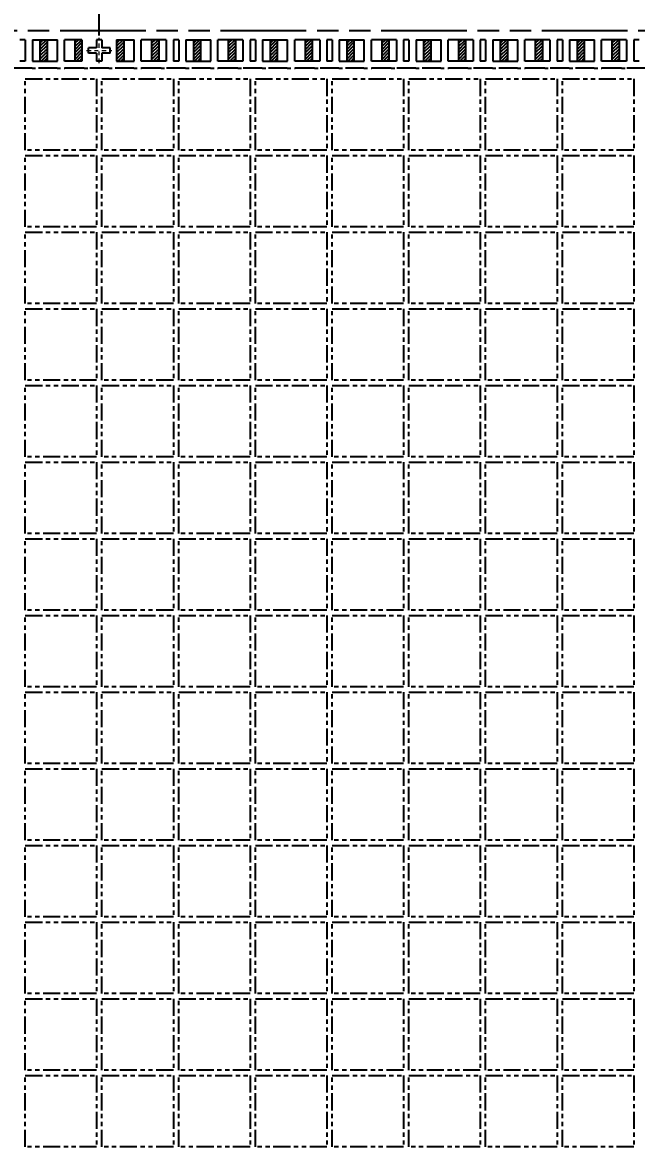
# Model space of a CAD drawing. Extents: x -338 to -53, y 67 to 196.
# Drawn here: x -269.84 to -252.64, y 148.05 to 179.66 of the extents above; entities that cross this region are included whole.
import ezdxf

# ---------------------------------------------------------------- set-up
doc = ezdxf.new("R2010")
doc.units = 0
for name, pattern in [('ACAD_ISO09W100', [45, 24, -3, 6, -3, 6, -3]), ('CENTER', [2, 1.25, -0.25, 0.25, -0.25]), ('HIDDEN', [0.375, 0.25, -0.125])]:
    doc.linetypes.add(name, pattern=pattern)
doc.layers.add('Center', color=1, linetype='CENTER', lineweight=0)
for name, color, linetype in [('dimension', 3, 'Continuous'), ('Etched Area', 4, 'Continuous'), ('Hidden', 4, 'HIDDEN'), ('Molding Line', 5, 'ACAD_ISO09W100'), ('PKG Line', 2, 'ACAD_ISO09W100')]:
    doc.layers.add(name, color=color, linetype=linetype)
doc.styles.add('SIMPLEX', font='SIMPLEX')
doc.dimstyles.new('1', dxfattribs={"dimtxt": 1, "dimasz": 1, "dimexe": 0.3, "dimexo": 0.3, "dimgap": 0.3, "dimtad": 0, "dimdec": 3, "dimzin": 1, "dimdsep": 46, "dimtxsty": 'SIMPLEX', "dimcen": 0, "dimclrd": 256, "dimclre": 256, "dimclrt": 7, "dimadec": 0, "dimazin": 1, "dimtm": 1.25, "dimtfac": 1, "dimtdec": 3, "dimtmove": 0, "dimatfit": 0, "dimfxl": 1, "dimtolj": 1, "dimtzin": 0, "dimlwd": -1, "dimlwe": -1, "dimarcsym": 1})
pattern_1 = [(45, (268.90187, 309.09846), (-0.0449012806, 0.0449012806), [])]
pattern_2 = [(45, (271.05187, 309.09846), (-0.0449012806, 0.0449012806), [])]
pattern_3 = [(45, (273.20187, 309.09846), (-0.0449012806, 0.0449012806), [])]
pattern_4 = [(45, (275.35187, 309.09846), (-0.0449012806, 0.0449012806), [])]
pattern_5 = [(45, (277.50187, 309.09846), (-0.0449012806, 0.0449012806), [])]
pattern_6 = [(45, (279.65187, 309.09846), (-0.0449012806, 0.0449012806), [])]
pattern_7 = [(45, (281.80187, 309.09846), (-0.0449012806, 0.0449012806), [])]
pattern_8 = [(45, (283.95187, 309.09846), (-0.0449012806, 0.0449012806), [])]

# ---------------------------------------------------------------- blocks, each defined once
blk = doc.blocks.new('*D13')
at = {"layer": 'Defpoints', "color": 0, "transparency": 16777216}
for p in [(2409.903, 1935.274), (2415.928, 1935.274), (2540.353, 1935.274)]:
    blk.add_point(p, dxfattribs=at)
at = {"layer": 'dimension', "transparency": 16777216}
blk.add_line((2415.628, 1935.274), (2409.903, 1935.274), dxfattribs=at)
at = {"layer": 'dimension', "color": 7, "transparency": 16777216, "insert": (2407.603, 1935.274), "char_height": 1, "attachment_point": 5, "style": 'SIMPLEX'}
blk.add_mtext('\\A1;0.000', dxfattribs=at)
blk = doc.blocks.new('*D17')
at = {"layer": 'Defpoints', "color": 0, "transparency": 16777216}
for p in [(2409.903, 1949.274), (2416.263, 1949.274), (2540.353, 1935.274)]:
    blk.add_point(p, dxfattribs=at)
at = {"layer": 'dimension', "transparency": 16777216}
blk.add_line((2415.963, 1949.274), (2409.903, 1949.274), dxfattribs=at)
at = {"layer": 'dimension', "color": 7, "transparency": 16777216, "insert": (2407.222, 1949.274), "char_height": 1, "attachment_point": 5, "style": 'SIMPLEX'}
blk.add_mtext('\\A1;14.000', dxfattribs=at)
blk = doc.blocks.new('*D18')
at = {"layer": 'Defpoints', "color": 0, "transparency": 16777216}
for p in [(2409.903, 1963.274), (2416.265, 1963.274), (2540.353, 1935.274)]:
    blk.add_point(p, dxfattribs=at)
at = {"layer": 'dimension', "transparency": 16777216}
blk.add_line((2415.965, 1963.274), (2409.903, 1963.274), dxfattribs=at)
at = {"layer": 'dimension', "color": 7, "transparency": 16777216, "insert": (2407.127, 1963.274), "char_height": 1, "attachment_point": 5, "style": 'SIMPLEX'}
blk.add_mtext('\\A1;28.000', dxfattribs=at)
blk = doc.blocks.new('*D19')
at = {"layer": 'Defpoints', "color": 0, "transparency": 16777216}
for p in [(2409.903, 1966.098), (2420.939, 1966.099), (2540.353, 1935.274)]:
    blk.add_point(p, dxfattribs=at)
at = {"layer": 'dimension', "transparency": 16777216}
for p, q in [((2411.903, 1966.098), (2409.903, 1966.098)), ((2413.903, 1966.099), (2411.903, 1966.098)), ((2420.639, 1966.099), (2413.903, 1966.099))]:
    blk.add_line(p, q, dxfattribs=at)
at = {"layer": 'dimension', "color": 7, "transparency": 16777216, "insert": (2407.127, 1966.098), "char_height": 1, "attachment_point": 5, "style": 'SIMPLEX'}
blk.add_mtext('\\A1;30.825', dxfattribs=at)
blk = doc.blocks.new('*D20')
at = {"layer": 'Defpoints', "color": 0, "transparency": 16777216}
for p in [(2409.903, 1967.274), (2416.715, 1967.274), (2540.353, 1935.274)]:
    blk.add_point(p, dxfattribs=at)
at = {"layer": 'dimension', "transparency": 16777216}
blk.add_line((2416.415, 1967.274), (2409.903, 1967.274), dxfattribs=at)
at = {"layer": 'dimension', "color": 7, "transparency": 16777216, "insert": (2407.127, 1967.274), "char_height": 1, "attachment_point": 5, "style": 'SIMPLEX'}
blk.add_mtext('\\A1;32.000', dxfattribs=at)
blk = doc.blocks.new('*D21')
at = {"layer": 'Defpoints', "color": 0, "transparency": 16777216}
for p in [(2409.903, 1969.965), (2416.132, 1969.119), (2540.353, 1935.274)]:
    blk.add_point(p, dxfattribs=at)
at = {"layer": 'dimension', "transparency": 16777216}
for p, q in [((2411.903, 1969.965), (2409.903, 1969.965)), ((2413.903, 1969.119), (2411.903, 1969.965)), ((2415.832, 1969.119), (2413.903, 1969.119))]:
    blk.add_line(p, q, dxfattribs=at)
at = {"layer": 'dimension', "color": 7, "transparency": 16777216, "insert": (2407.127, 1969.965), "char_height": 1, "attachment_point": 5, "style": 'SIMPLEX'}
blk.add_mtext('\\A1;33.845', dxfattribs=at)
blk = doc.blocks.new('*D22')
at = {"layer": 'Defpoints', "color": 0, "transparency": 16777216}
for p in [(2409.903, 1968.774), (2448.021, 1968.774), (2540.353, 1935.274)]:
    blk.add_point(p, dxfattribs=at)
at = {"layer": 'dimension', "transparency": 16777216}
blk.add_line((2447.721, 1968.774), (2409.903, 1968.774), dxfattribs=at)
at = {"layer": 'dimension', "color": 7, "transparency": 16777216, "insert": (2407.127, 1968.774), "char_height": 1, "attachment_point": 5, "style": 'SIMPLEX'}
blk.add_mtext('\\A1;33.500', dxfattribs=at)
blk = doc.blocks.new('*D23')
at = {"layer": 'Defpoints', "color": 0, "transparency": 16777216}
for p in [(2409.903, 1971.247), (2418.36, 1970.274), (2540.353, 1935.274)]:
    blk.add_point(p, dxfattribs=at)
at = {"layer": 'dimension', "transparency": 16777216}
for p, q in [((2411.903, 1971.247), (2409.903, 1971.247)), ((2413.903, 1970.274), (2411.903, 1971.247)), ((2418.06, 1970.274), (2413.903, 1970.274))]:
    blk.add_line(p, q, dxfattribs=at)
at = {"layer": 'dimension', "color": 7, "transparency": 16777216, "insert": (2407.127, 1971.247), "char_height": 1, "attachment_point": 5, "style": 'SIMPLEX'}
blk.add_mtext('\\A1;35.000', dxfattribs=at)
blk = doc.blocks.new('*D37')
at = {"layer": 'Defpoints', "color": 0, "transparency": 16777216}
for p in [(2448.853, 1977.057), (2448.853, 1969.59), (2540.353, 1935.274)]:
    blk.add_point(p, dxfattribs=at)
at = {"layer": 'dimension', "transparency": 16777216}
blk.add_line((2448.853, 1969.89), (2448.853, 1977.057), dxfattribs=at)
at = {"layer": 'dimension', "color": 7, "transparency": 16777216, "insert": (2448.853, 1979.738), "char_height": 1, "attachment_point": 5, "rotation": 90, "style": 'SIMPLEX'}
blk.add_mtext('\\A1;91.500', dxfattribs=at)
blk = doc.blocks.new('*D38')
at = {"layer": 'Defpoints', "color": 0, "transparency": 16777216}
for p in [(2421.035, 1977.057), (2421.028, 1966.201), (2540.353, 1935.274)]:
    blk.add_point(p, dxfattribs=at)
at = {"layer": 'dimension', "transparency": 16777216}
for p, q in [((2421.035, 1975.057), (2421.035, 1977.057)), ((2421.028, 1973.057), (2421.035, 1975.057)), ((2421.028, 1966.501), (2421.028, 1973.057))]:
    blk.add_line(p, q, dxfattribs=at)
at = {"layer": 'dimension', "color": 7, "transparency": 16777216, "insert": (2421.035, 1980.119), "char_height": 1, "attachment_point": 5, "rotation": 90, "style": 'SIMPLEX'}
blk.add_mtext('\\A1;119.325', dxfattribs=at)
blk = doc.blocks.new('*D39')
at = {"layer": 'Defpoints', "color": 0, "transparency": 16777216}
for p in [(2417.692, 1977.057), (2416.603, 1967.122), (2540.353, 1935.274)]:
    blk.add_point(p, dxfattribs=at)
at = {"layer": 'dimension', "transparency": 16777216}
for p, q in [((2417.692, 1975.057), (2417.692, 1977.057)), ((2416.603, 1973.057), (2417.692, 1975.057)), ((2416.603, 1967.422), (2416.603, 1973.057))]:
    blk.add_line(p, q, dxfattribs=at)
at = {"layer": 'dimension', "color": 7, "transparency": 16777216, "insert": (2417.692, 1980.214), "char_height": 1, "attachment_point": 5, "rotation": 90, "style": 'SIMPLEX'}
blk.add_mtext('\\A1;123.750', dxfattribs=at)
blk = doc.blocks.new('*D40')
at = {"layer": 'Defpoints', "color": 0, "transparency": 16777216}
for p in [(2416.103, 1977.057), (2416.103, 1968.978), (2540.353, 1935.274)]:
    blk.add_point(p, dxfattribs=at)
at = {"layer": 'dimension', "transparency": 16777216}
blk.add_line((2416.103, 1969.278), (2416.103, 1977.057), dxfattribs=at)
at = {"layer": 'dimension', "color": 7, "transparency": 16777216, "insert": (2416.103, 1980.214), "char_height": 1, "attachment_point": 5, "rotation": 90, "style": 'SIMPLEX'}
blk.add_mtext('\\A1;124.250', dxfattribs=at)
blk = doc.blocks.new('*D55')
at = {"layer": 'Defpoints', "color": 0, "transparency": 16777216}
for p in [(2540.353, 1935.274), (2426.853, 1900.939), (2426.853, 1893.012)]:
    blk.add_point(p, dxfattribs=at)
at = {"layer": 'dimension', "transparency": 16777216}
blk.add_line((2426.853, 1900.639), (2426.853, 1893.012), dxfattribs=at)
at = {"layer": 'dimension', "color": 7, "transparency": 16777216, "insert": (2426.853, 1889.95), "char_height": 1, "attachment_point": 5, "rotation": 90, "style": 'SIMPLEX'}
blk.add_mtext('\\A1;113.500', dxfattribs=at)
blk = doc.blocks.new('*D56')
at = {"layer": 'Defpoints', "color": 0, "transparency": 16777216}
for p in [(2540.353, 1935.274), (2426.353, 1900.936), (2425.178, 1893.012)]:
    blk.add_point(p, dxfattribs=at)
at = {"layer": 'dimension', "transparency": 16777216}
for p, q in [((2426.353, 1900.636), (2426.353, 1897.012)), ((2426.353, 1897.012), (2425.178, 1895.012)), ((2425.178, 1895.012), (2425.178, 1893.012))]:
    blk.add_line(p, q, dxfattribs=at)
at = {"layer": 'dimension', "color": 7, "transparency": 16777216, "insert": (2425.178, 1889.95), "char_height": 1, "attachment_point": 5, "rotation": 90, "style": 'SIMPLEX'}
blk.add_mtext('\\A1;114.000', dxfattribs=at)
blk = doc.blocks.new('*D57')
at = {"layer": 'Defpoints', "color": 0, "transparency": 16777216}
for p in [(2540.353, 1935.274), (2421.028, 1904.343), (2421.04, 1893.012)]:
    blk.add_point(p, dxfattribs=at)
at = {"layer": 'dimension', "transparency": 16777216}
for p, q in [((2421.028, 1904.043), (2421.028, 1897.012)), ((2421.028, 1897.012), (2421.04, 1895.012)), ((2421.04, 1895.012), (2421.04, 1893.012))]:
    blk.add_line(p, q, dxfattribs=at)
at = {"layer": 'dimension', "color": 7, "transparency": 16777216, "insert": (2421.04, 1889.95), "char_height": 1, "attachment_point": 5, "rotation": 90, "style": 'SIMPLEX'}
blk.add_mtext('\\A1;119.325', dxfattribs=at)
blk = doc.blocks.new('*D65')
at = {"layer": 'Defpoints', "color": 0, "transparency": 16777216}
for p in [(2474.804, 1977.057), (2474.778, 1966.213), (2540.353, 1935.274)]:
    blk.add_point(p, dxfattribs=at)
at = {"layer": 'dimension', "transparency": 16777216}
for p, q in [((2474.804, 1975.057), (2474.804, 1977.057)), ((2474.778, 1973.057), (2474.804, 1975.057)), ((2474.778, 1966.513), (2474.778, 1973.057))]:
    blk.add_line(p, q, dxfattribs=at)
at = {"layer": 'dimension', "color": 7, "transparency": 16777216, "insert": (2474.804, 1979.833), "char_height": 1, "attachment_point": 5, "rotation": 90, "style": 'SIMPLEX'}
blk.add_mtext('\\A1;65.575', dxfattribs=at)

msp = doc.modelspace()

# ---------------------------------------------------------------- hatches: boundary and pattern name
at = {"layer": 'Etched Area'}
h = msp.add_hatch(dxfattribs=at)
h.set_pattern_fill('ANSI31', color=256, scale=0.02)
h.set_pattern_definition(pattern_1)
h.paths.add_polyline_path([(-269.1555, 178.5777), (-269.3555, 178.5777), (-269.3555, 179.1777), (-269.1555, 179.1777)])
h = msp.add_hatch(dxfattribs=at)
h.set_pattern_fill('ANSI31', color=256, scale=0.02)
h.set_pattern_definition(pattern_1)
h.paths.add_polyline_path([(-268.1755, 178.5777), (-268.3755, 178.5777), (-268.3755, 179.1777), (-268.1755, 179.1777)])
h = msp.add_hatch(dxfattribs=at)
h.set_pattern_fill('ANSI31', color=256, scale=0.02)
h.set_pattern_definition(pattern_2)
h.paths.add_polyline_path([(-267.0055, 178.5777), (-267.2055, 178.5777), (-267.2055, 179.1777), (-267.0055, 179.1777)])
h = msp.add_hatch(dxfattribs=at)
h.set_pattern_fill('ANSI31', color=256, scale=0.02)
h.set_pattern_definition(pattern_2)
h.paths.add_polyline_path([(-266.0255, 178.5777), (-266.2255, 178.5777), (-266.2255, 179.1777), (-266.0255, 179.1777)])
h = msp.add_hatch(dxfattribs=at)
h.set_pattern_fill('ANSI31', color=256, scale=0.02)
h.set_pattern_definition(pattern_3)
h.paths.add_polyline_path([(-264.8555, 178.5777), (-265.0555, 178.5777), (-265.0555, 179.1777), (-264.8555, 179.1777)])
h = msp.add_hatch(dxfattribs=at)
h.set_pattern_fill('ANSI31', color=256, scale=0.02)
h.set_pattern_definition(pattern_3)
h.paths.add_polyline_path([(-263.8755, 178.5777), (-264.0755, 178.5777), (-264.0755, 179.1777), (-263.8755, 179.1777)])
h = msp.add_hatch(dxfattribs=at)
h.set_pattern_fill('ANSI31', color=256, scale=0.02)
h.set_pattern_definition(pattern_4)
h.paths.add_polyline_path([(-262.7055, 178.5777), (-262.9055, 178.5777), (-262.9055, 179.1777), (-262.7055, 179.1777)])
h = msp.add_hatch(dxfattribs=at)
h.set_pattern_fill('ANSI31', color=256, scale=0.02)
h.set_pattern_definition(pattern_4)
h.paths.add_polyline_path([(-261.7255, 178.5777), (-261.9255, 178.5777), (-261.9255, 179.1777), (-261.7255, 179.1777)])
h = msp.add_hatch(dxfattribs=at)
h.set_pattern_fill('ANSI31', color=256, scale=0.02)
h.set_pattern_definition(pattern_5)
h.paths.add_polyline_path([(-260.5555, 178.5777), (-260.7555, 178.5777), (-260.7555, 179.1777), (-260.5555, 179.1777)])
h = msp.add_hatch(dxfattribs=at)
h.set_pattern_fill('ANSI31', color=256, scale=0.02)
h.set_pattern_definition(pattern_5)
h.paths.add_polyline_path([(-259.5755, 178.5777), (-259.7755, 178.5777), (-259.7755, 179.1777), (-259.5755, 179.1777)])
h = msp.add_hatch(dxfattribs=at)
h.set_pattern_fill('ANSI31', color=256, scale=0.02)
h.set_pattern_definition(pattern_6)
h.paths.add_polyline_path([(-258.4055, 178.5777), (-258.6055, 178.5777), (-258.6055, 179.1777), (-258.4055, 179.1777)])
h = msp.add_hatch(dxfattribs=at)
h.set_pattern_fill('ANSI31', color=256, scale=0.02)
h.set_pattern_definition(pattern_6)
h.paths.add_polyline_path([(-257.4255, 178.5777), (-257.6255, 178.5777), (-257.6255, 179.1777), (-257.4255, 179.1777)])
h = msp.add_hatch(dxfattribs=at)
h.set_pattern_fill('ANSI31', color=256, scale=0.02)
h.set_pattern_definition(pattern_7)
h.paths.add_polyline_path([(-256.2555, 178.5777), (-256.4555, 178.5777), (-256.4555, 179.1777), (-256.2555, 179.1777)])
h = msp.add_hatch(dxfattribs=at)
h.set_pattern_fill('ANSI31', color=256, scale=0.02)
h.set_pattern_definition(pattern_7)
h.paths.add_polyline_path([(-255.2755, 178.5777), (-255.4755, 178.5777), (-255.4755, 179.1777), (-255.2755, 179.1777)])
h = msp.add_hatch(dxfattribs=at)
h.set_pattern_fill('ANSI31', color=256, scale=0.02)
h.set_pattern_definition(pattern_8)
h.paths.add_polyline_path([(-254.1055, 178.5777), (-254.3055, 178.5777), (-254.3055, 179.1777), (-254.1055, 179.1777)])
h = msp.add_hatch(dxfattribs=at)
h.set_pattern_fill('ANSI31', color=256, scale=0.02)
h.set_pattern_definition(pattern_8)
h.paths.add_polyline_path([(-253.1255, 178.5777), (-253.3255, 178.5777), (-253.3255, 179.1777), (-253.1255, 179.1777)])

# ---------------------------------------------------------------- linework, layer by layer
for p, q in [((-269.7655, 179.1777), (-269.9155, 179.1777)), ((-269.7655, 179.1777), (-269.7655, 178.5777)), ((-269.5655, 179.1777), (-269.5655, 178.5777)), ((-269.5655, 179.1777), (-268.8655, 179.1777)), ((-269.3555, 179.1777), (-269.3555, 178.5777)), ((-269.1555, 179.1777), (-269.1555, 178.5777)), ((-268.8655, 178.5777), (-268.8655, 179.1777)), ((-268.1755, 179.1777), (-268.6655, 179.1777)), ((-268.6655, 178.5777), (-268.6655, 179.1777)), ((-268.3755, 179.1777), (-268.3755, 178.5777)), ((-268.1755, 179.1777), (-268.1755, 178.5777)), ((-267.9905, 178.8027), (-267.9905, 178.9527)), ((-267.7655, 178.9527), (-267.9905, 178.9527)), ((-267.6155, 179.1777), (-267.7655, 179.1777)), ((-267.7655, 179.1777), (-267.7655, 178.9527)), ((-267.6155, 179.1777), (-267.6155, 178.9527)), ((-267.3905, 178.9527), (-267.6155, 178.9527)), ((-267.3905, 178.8027), (-267.3905, 178.9527)), ((-267.2055, 179.1777), (-267.2055, 178.5777)), ((-267.2055, 179.1777), (-266.7155, 179.1777)), ((-267.0055, 179.1777), (-267.0055, 178.5777)), ((-266.7155, 178.5777), (-266.7155, 179.1777)), ((-265.8155, 179.1777), (-266.5155, 179.1777)), ((-266.5155, 178.5777), (-266.5155, 179.1777)), ((-266.2255, 179.1777), (-266.2255, 178.5777)), ((-266.0255, 179.1777), (-266.0255, 178.5777)), ((-265.8155, 179.1777), (-265.8155, 178.5777)), ((-265.4655, 179.1777), (-265.6155, 179.1777)), ((-265.6155, 179.1777), (-265.6155, 178.5777)), ((-265.4655, 179.1777), (-265.4655, 178.5777)), ((-265.2655, 179.1777), (-265.2655, 178.5777)), ((-265.2655, 179.1777), (-264.5655, 179.1777)), ((-265.0555, 179.1777), (-265.0555, 178.5777)), ((-264.8555, 179.1777), (-264.8555, 178.5777)), ((-264.5655, 178.5777), (-264.5655, 179.1777)), ((-263.6655, 179.1777), (-264.3655, 179.1777)), ((-264.3655, 178.5777), (-264.3655, 179.1777)), ((-264.0755, 179.1777), (-264.0755, 178.5777)), ((-263.8755, 179.1777), (-263.8755, 178.5777)), ((-263.6655, 179.1777), (-263.6655, 178.5777)), ((-263.3155, 179.1777), (-263.4655, 179.1777)), ((-263.4655, 179.1777), (-263.4655, 178.5777)), ((-263.3155, 179.1777), (-263.3155, 178.5777)), ((-263.1155, 179.1777), (-263.1155, 178.5777)), ((-263.1155, 179.1777), (-262.4155, 179.1777)), ((-262.9055, 179.1777), (-262.9055, 178.5777)), ((-262.7055, 179.1777), (-262.7055, 178.5777)), ((-262.4155, 178.5777), (-262.4155, 179.1777)), ((-261.5155, 179.1777), (-262.2155, 179.1777)), ((-262.2155, 178.5777), (-262.2155, 179.1777)), ((-261.9255, 179.1777), (-261.9255, 178.5777)), ((-261.7255, 179.1777), (-261.7255, 178.5777)), ((-261.5155, 179.1777), (-261.5155, 178.5777)), ((-261.1655, 179.1777), (-261.3155, 179.1777)), ((-261.3155, 179.1777), (-261.3155, 178.5777)), ((-261.1655, 179.1777), (-261.1655, 178.5777)), ((-260.9655, 179.1777), (-260.9655, 178.5777)), ((-260.9655, 179.1777), (-260.2655, 179.1777)), ((-260.7555, 179.1777), (-260.7555, 178.5777)), ((-260.5555, 179.1777), (-260.5555, 178.5777)), ((-260.2655, 178.5777), (-260.2655, 179.1777)), ((-259.3655, 179.1777), (-260.0655, 179.1777)), ((-260.0655, 178.5777), (-260.0655, 179.1777)), ((-259.7755, 179.1777), (-259.7755, 178.5777)), ((-259.5755, 179.1777), (-259.5755, 178.5777)), ((-259.3655, 179.1777), (-259.3655, 178.5777)), ((-259.0155, 179.1777), (-259.1655, 179.1777)), ((-259.1655, 179.1777), (-259.1655, 178.5777)), ((-259.0155, 179.1777), (-259.0155, 178.5777)), ((-258.8155, 179.1777), (-258.8155, 178.5777)), ((-258.8155, 179.1777), (-258.1155, 179.1777)), ((-258.6055, 179.1777), (-258.6055, 178.5777)), ((-258.4055, 179.1777), (-258.4055, 178.5777)), ((-258.1155, 178.5777), (-258.1155, 179.1777)), ((-257.2155, 179.1777), (-257.9155, 179.1777)), ((-257.9155, 178.5777), (-257.9155, 179.1777)), ((-257.6255, 179.1777), (-257.6255, 178.5777)), ((-257.4255, 179.1777), (-257.4255, 178.5777)), ((-257.2155, 179.1777), (-257.2155, 178.5777)), ((-256.8655, 179.1777), (-257.0155, 179.1777)), ((-257.0155, 179.1777), (-257.0155, 178.5777)), ((-256.8655, 179.1777), (-256.8655, 178.5777)), ((-256.6655, 179.1777), (-256.6655, 178.5777)), ((-256.6655, 179.1777), (-255.9655, 179.1777)), ((-256.4555, 179.1777), (-256.4555, 178.5777)), ((-256.2555, 179.1777), (-256.2555, 178.5777)), ((-255.9655, 178.5777), (-255.9655, 179.1777)), ((-255.0655, 179.1777), (-255.7655, 179.1777)), ((-255.7655, 178.5777), (-255.7655, 179.1777)), ((-255.4755, 179.1777), (-255.4755, 178.5777)), ((-255.2755, 179.1777), (-255.2755, 178.5777)), ((-255.0655, 179.1777), (-255.0655, 178.5777)), ((-254.7155, 179.1777), (-254.8655, 179.1777)), ((-254.8655, 179.1777), (-254.8655, 178.5777)), ((-254.7155, 179.1777), (-254.7155, 178.5777)), ((-254.5155, 179.1777), (-254.5155, 178.5777)), ((-254.5155, 179.1777), (-253.8155, 179.1777)), ((-254.3055, 179.1777), (-254.3055, 178.5777)), ((-254.1055, 179.1777), (-254.1055, 178.5777)), ((-253.8155, 178.5777), (-253.8155, 179.1777)), ((-252.9155, 179.1777), (-253.6155, 179.1777)), ((-253.6155, 178.5777), (-253.6155, 179.1777)), ((-253.3255, 179.1777), (-253.3255, 178.5777)), ((-253.1255, 179.1777), (-253.1255, 178.5777)), ((-252.9155, 179.1777), (-252.9155, 178.5777)), ((-252.5655, 179.1777), (-252.7155, 179.1777)), ((-252.7155, 179.1777), (-252.7155, 178.5777)), ((-269.7655, 178.5777), (-269.9155, 178.5777)), ((-269.5655, 178.5777), (-268.8655, 178.5777)), ((-268.1755, 178.5777), (-268.6655, 178.5777)), ((-267.7655, 178.8027), (-267.9905, 178.8027)), ((-267.7655, 178.8027), (-267.7655, 178.5777)), ((-267.6155, 178.5777), (-267.7655, 178.5777)), ((-267.6155, 178.8027), (-267.6155, 178.5777)), ((-267.3905, 178.8027), (-267.6155, 178.8027)), ((-267.2055, 178.5777), (-266.7155, 178.5777)), ((-265.8155, 178.5777), (-266.5155, 178.5777)), ((-265.4655, 178.5777), (-265.6155, 178.5777)), ((-265.2655, 178.5777), (-264.5655, 178.5777)), ((-263.6655, 178.5777), (-264.3655, 178.5777)), ((-263.3155, 178.5777), (-263.4655, 178.5777)), ((-263.1155, 178.5777), (-262.4155, 178.5777)), ((-261.5155, 178.5777), (-262.2155, 178.5777)), ((-261.1655, 178.5777), (-261.3155, 178.5777)), ((-260.9655, 178.5777), (-260.2655, 178.5777)), ((-259.3655, 178.5777), (-260.0655, 178.5777)), ((-259.0155, 178.5777), (-259.1655, 178.5777)), ((-258.8155, 178.5777), (-258.1155, 178.5777)), ((-257.2155, 178.5777), (-257.9155, 178.5777)), ((-256.8655, 178.5777), (-257.0155, 178.5777)), ((-256.6655, 178.5777), (-255.9655, 178.5777)), ((-255.0655, 178.5777), (-255.7655, 178.5777)), ((-254.7155, 178.5777), (-254.8655, 178.5777)), ((-254.5155, 178.5777), (-253.8155, 178.5777)), ((-252.9155, 178.5777), (-253.6155, 178.5777)), ((-252.5655, 178.5777), (-252.7155, 178.5777)), ((-269.5755, 178.3777), (-270.1055, 178.3777)), ((-268.8755, 178.3777), (-269.3955, 178.3777)), ((-268.1105, 178.3777), (-268.6555, 178.3777)), ((-267.4255, 178.3777), (-267.9555, 178.3777)), ((-266.7255, 178.3777), (-267.2455, 178.3777)), ((-265.9605, 178.3777), (-266.5055, 178.3777)), ((-265.2755, 178.3777), (-265.8055, 178.3777)), ((-264.5755, 178.3777), (-265.0955, 178.3777)), ((-263.8105, 178.3777), (-264.3555, 178.3777)), ((-263.1255, 178.3777), (-263.6555, 178.3777)), ((-262.4255, 178.3777), (-262.9455, 178.3777)), ((-261.6605, 178.3777), (-262.2055, 178.3777)), ((-260.9755, 178.3777), (-261.5055, 178.3777)), ((-260.2755, 178.3777), (-260.7955, 178.3777)), ((-259.5105, 178.3777), (-260.0555, 178.3777)), ((-258.8255, 178.3777), (-259.3555, 178.3777)), ((-258.1255, 178.3777), (-258.6455, 178.3777)), ((-257.3605, 178.3777), (-257.9055, 178.3777)), ((-256.6755, 178.3777), (-257.2055, 178.3777)), ((-255.9755, 178.3777), (-256.4955, 178.3777)), ((-255.2105, 178.3777), (-255.7555, 178.3777)), ((-254.5255, 178.3777), (-255.0555, 178.3777)), ((-253.8255, 178.3777), (-254.3455, 178.3777)), ((-253.0605, 178.3777), (-253.6055, 178.3777)), ((-252.3755, 178.3777), (-252.9055, 178.3777))]:
    msp.add_line(p, q)
at = {"layer": 'Center', "ltscale": 0.1}
for p, q in [((-267.6905, 178.522), (-267.6905, 179.2335)), ((-268.0462, 178.8777), (-267.3348, 178.8777))]:
    msp.add_line(p, q, dxfattribs=at)
at = {"layer": 'Hidden', "ltscale": 0.3}
for p, q in [((-269.5755, 178.3777), (-269.3955, 178.3777)), ((-268.8755, 178.3777), (-268.6555, 178.3777)), ((-268.1105, 178.3777), (-267.9555, 178.3777)), ((-267.4255, 178.3777), (-267.2455, 178.3777)), ((-266.7255, 178.3777), (-266.5055, 178.3777)), ((-265.9605, 178.3777), (-265.8055, 178.3777)), ((-265.2755, 178.3777), (-265.0955, 178.3777)), ((-264.5755, 178.3777), (-264.3555, 178.3777)), ((-263.8105, 178.3777), (-263.6555, 178.3777)), ((-263.1255, 178.3777), (-262.9455, 178.3777)), ((-262.4255, 178.3777), (-262.2055, 178.3777)), ((-261.6605, 178.3777), (-261.5055, 178.3777)), ((-260.9755, 178.3777), (-260.7955, 178.3777)), ((-260.2755, 178.3777), (-260.0555, 178.3777)), ((-259.5105, 178.3777), (-259.3555, 178.3777)), ((-258.8255, 178.3777), (-258.6455, 178.3777)), ((-258.1255, 178.3777), (-257.9055, 178.3777)), ((-257.3605, 178.3777), (-257.2055, 178.3777)), ((-256.6755, 178.3777), (-256.4955, 178.3777)), ((-255.9755, 178.3777), (-255.7555, 178.3777)), ((-255.2105, 178.3777), (-255.0555, 178.3777)), ((-254.5255, 178.3777), (-254.3455, 178.3777)), ((-253.8255, 178.3777), (-253.6055, 178.3777)), ((-253.0605, 178.3777), (-252.9055, 178.3777))]:
    msp.add_line(p, q, dxfattribs=at)
at = {"layer": 'Molding Line', "ltscale": 0.1}
msp.add_line((-81.8905, 179.4277), (-322.3405, 179.4277), dxfattribs=at)
at = {"layer": 'PKG Line', "ltscale": 0.02}
for points in [[(-269.7655, 178.0777), (-267.7655, 178.0777), (-267.7655, 176.0777), (-269.7655, 176.0777)], [(-267.6155, 178.0777), (-265.6155, 178.0777), (-265.6155, 176.0777), (-267.6155, 176.0777)], [(-265.4655, 178.0777), (-263.4655, 178.0777), (-263.4655, 176.0777), (-265.4655, 176.0777)], [(-263.3155, 178.0777), (-261.3155, 178.0777), (-261.3155, 176.0777), (-263.3155, 176.0777)], [(-261.1655, 178.0777), (-259.1655, 178.0777), (-259.1655, 176.0777), (-261.1655, 176.0777)], [(-259.0155, 178.0777), (-257.0155, 178.0777), (-257.0155, 176.0777), (-259.0155, 176.0777)], [(-256.8655, 178.0777), (-254.8655, 178.0777), (-254.8655, 176.0777), (-256.8655, 176.0777)], [(-254.7155, 178.0777), (-252.7155, 178.0777), (-252.7155, 176.0777), (-254.7155, 176.0777)], [(-269.7655, 175.9277), (-267.7655, 175.9277), (-267.7655, 173.9277), (-269.7655, 173.9277)], [(-267.6155, 175.9277), (-265.6155, 175.9277), (-265.6155, 173.9277), (-267.6155, 173.9277)], [(-265.4655, 175.9277), (-263.4655, 175.9277), (-263.4655, 173.9277), (-265.4655, 173.9277)], [(-263.3155, 175.9277), (-261.3155, 175.9277), (-261.3155, 173.9277), (-263.3155, 173.9277)], [(-261.1655, 175.9277), (-259.1655, 175.9277), (-259.1655, 173.9277), (-261.1655, 173.9277)], [(-259.0155, 175.9277), (-257.0155, 175.9277), (-257.0155, 173.9277), (-259.0155, 173.9277)], [(-256.8655, 175.9277), (-254.8655, 175.9277), (-254.8655, 173.9277), (-256.8655, 173.9277)], [(-254.7155, 175.9277), (-252.7155, 175.9277), (-252.7155, 173.9277), (-254.7155, 173.9277)], [(-269.7655, 173.7777), (-267.7655, 173.7777), (-267.7655, 171.7777), (-269.7655, 171.7777)], [(-267.6155, 173.7777), (-265.6155, 173.7777), (-265.6155, 171.7777), (-267.6155, 171.7777)], [(-265.4655, 173.7777), (-263.4655, 173.7777), (-263.4655, 171.7777), (-265.4655, 171.7777)], [(-263.3155, 173.7777), (-261.3155, 173.7777), (-261.3155, 171.7777), (-263.3155, 171.7777)], [(-261.1655, 173.7777), (-259.1655, 173.7777), (-259.1655, 171.7777), (-261.1655, 171.7777)], [(-259.0155, 173.7777), (-257.0155, 173.7777), (-257.0155, 171.7777), (-259.0155, 171.7777)], [(-256.8655, 173.7777), (-254.8655, 173.7777), (-254.8655, 171.7777), (-256.8655, 171.7777)], [(-254.7155, 173.7777), (-252.7155, 173.7777), (-252.7155, 171.7777), (-254.7155, 171.7777)], [(-269.7655, 171.6277), (-267.7655, 171.6277), (-267.7655, 169.6277), (-269.7655, 169.6277)], [(-267.6155, 171.6277), (-265.6155, 171.6277), (-265.6155, 169.6277), (-267.6155, 169.6277)], [(-265.4655, 171.6277), (-263.4655, 171.6277), (-263.4655, 169.6277), (-265.4655, 169.6277)], [(-263.3155, 171.6277), (-261.3155, 171.6277), (-261.3155, 169.6277), (-263.3155, 169.6277)], [(-261.1655, 171.6277), (-259.1655, 171.6277), (-259.1655, 169.6277), (-261.1655, 169.6277)], [(-259.0155, 171.6277), (-257.0155, 171.6277), (-257.0155, 169.6277), (-259.0155, 169.6277)], [(-256.8655, 171.6277), (-254.8655, 171.6277), (-254.8655, 169.6277), (-256.8655, 169.6277)], [(-254.7155, 171.6277), (-252.7155, 171.6277), (-252.7155, 169.6277), (-254.7155, 169.6277)], [(-269.7655, 169.4777), (-267.7655, 169.4777), (-267.7655, 167.4777), (-269.7655, 167.4777)], [(-267.6155, 169.4777), (-265.6155, 169.4777), (-265.6155, 167.4777), (-267.6155, 167.4777)], [(-265.4655, 169.4777), (-263.4655, 169.4777), (-263.4655, 167.4777), (-265.4655, 167.4777)], [(-263.3155, 169.4777), (-261.3155, 169.4777), (-261.3155, 167.4777), (-263.3155, 167.4777)], [(-261.1655, 169.4777), (-259.1655, 169.4777), (-259.1655, 167.4777), (-261.1655, 167.4777)], [(-259.0155, 169.4777), (-257.0155, 169.4777), (-257.0155, 167.4777), (-259.0155, 167.4777)], [(-256.8655, 169.4777), (-254.8655, 169.4777), (-254.8655, 167.4777), (-256.8655, 167.4777)], [(-254.7155, 169.4777), (-252.7155, 169.4777), (-252.7155, 167.4777), (-254.7155, 167.4777)], [(-269.7655, 167.3277), (-267.7655, 167.3277), (-267.7655, 165.3277), (-269.7655, 165.3277)], [(-267.6155, 167.3277), (-265.6155, 167.3277), (-265.6155, 165.3277), (-267.6155, 165.3277)], [(-265.4655, 167.3277), (-263.4655, 167.3277), (-263.4655, 165.3277), (-265.4655, 165.3277)], [(-263.3155, 167.3277), (-261.3155, 167.3277), (-261.3155, 165.3277), (-263.3155, 165.3277)], [(-261.1655, 167.3277), (-259.1655, 167.3277), (-259.1655, 165.3277), (-261.1655, 165.3277)], [(-259.0155, 167.3277), (-257.0155, 167.3277), (-257.0155, 165.3277), (-259.0155, 165.3277)], [(-256.8655, 167.3277), (-254.8655, 167.3277), (-254.8655, 165.3277), (-256.8655, 165.3277)], [(-254.7155, 167.3277), (-252.7155, 167.3277), (-252.7155, 165.3277), (-254.7155, 165.3277)], [(-269.7655, 165.1777), (-267.7655, 165.1777), (-267.7655, 163.1777), (-269.7655, 163.1777)], [(-267.6155, 165.1777), (-265.6155, 165.1777), (-265.6155, 163.1777), (-267.6155, 163.1777)], [(-265.4655, 165.1777), (-263.4655, 165.1777), (-263.4655, 163.1777), (-265.4655, 163.1777)], [(-263.3155, 165.1777), (-261.3155, 165.1777), (-261.3155, 163.1777), (-263.3155, 163.1777)], [(-261.1655, 165.1777), (-259.1655, 165.1777), (-259.1655, 163.1777), (-261.1655, 163.1777)], [(-259.0155, 165.1777), (-257.0155, 165.1777), (-257.0155, 163.1777), (-259.0155, 163.1777)], [(-256.8655, 165.1777), (-254.8655, 165.1777), (-254.8655, 163.1777), (-256.8655, 163.1777)], [(-254.7155, 165.1777), (-252.7155, 165.1777), (-252.7155, 163.1777), (-254.7155, 163.1777)], [(-269.7655, 163.0277), (-267.7655, 163.0277), (-267.7655, 161.0277), (-269.7655, 161.0277)], [(-267.6155, 163.0277), (-265.6155, 163.0277), (-265.6155, 161.0277), (-267.6155, 161.0277)], [(-265.4655, 163.0277), (-263.4655, 163.0277), (-263.4655, 161.0277), (-265.4655, 161.0277)], [(-263.3155, 163.0277), (-261.3155, 163.0277), (-261.3155, 161.0277), (-263.3155, 161.0277)], [(-261.1655, 163.0277), (-259.1655, 163.0277), (-259.1655, 161.0277), (-261.1655, 161.0277)], [(-259.0155, 163.0277), (-257.0155, 163.0277), (-257.0155, 161.0277), (-259.0155, 161.0277)], [(-256.8655, 163.0277), (-254.8655, 163.0277), (-254.8655, 161.0277), (-256.8655, 161.0277)], [(-254.7155, 163.0277), (-252.7155, 163.0277), (-252.7155, 161.0277), (-254.7155, 161.0277)], [(-269.7655, 160.8777), (-267.7655, 160.8777), (-267.7655, 158.8777), (-269.7655, 158.8777)], [(-267.6155, 160.8777), (-265.6155, 160.8777), (-265.6155, 158.8777), (-267.6155, 158.8777)], [(-265.4655, 160.8777), (-263.4655, 160.8777), (-263.4655, 158.8777), (-265.4655, 158.8777)], [(-263.3155, 160.8777), (-261.3155, 160.8777), (-261.3155, 158.8777), (-263.3155, 158.8777)], [(-261.1655, 160.8777), (-259.1655, 160.8777), (-259.1655, 158.8777), (-261.1655, 158.8777)], [(-259.0155, 160.8777), (-257.0155, 160.8777), (-257.0155, 158.8777), (-259.0155, 158.8777)], [(-256.8655, 160.8777), (-254.8655, 160.8777), (-254.8655, 158.8777), (-256.8655, 158.8777)], [(-254.7155, 160.8777), (-252.7155, 160.8777), (-252.7155, 158.8777), (-254.7155, 158.8777)], [(-269.7655, 158.7277), (-267.7655, 158.7277), (-267.7655, 156.7277), (-269.7655, 156.7277)], [(-267.6155, 158.7277), (-265.6155, 158.7277), (-265.6155, 156.7277), (-267.6155, 156.7277)], [(-265.4655, 158.7277), (-263.4655, 158.7277), (-263.4655, 156.7277), (-265.4655, 156.7277)], [(-263.3155, 158.7277), (-261.3155, 158.7277), (-261.3155, 156.7277), (-263.3155, 156.7277)], [(-261.1655, 158.7277), (-259.1655, 158.7277), (-259.1655, 156.7277), (-261.1655, 156.7277)], [(-259.0155, 158.7277), (-257.0155, 158.7277), (-257.0155, 156.7277), (-259.0155, 156.7277)], [(-256.8655, 158.7277), (-254.8655, 158.7277), (-254.8655, 156.7277), (-256.8655, 156.7277)], [(-254.7155, 158.7277), (-252.7155, 158.7277), (-252.7155, 156.7277), (-254.7155, 156.7277)], [(-269.7655, 156.5777), (-267.7655, 156.5777), (-267.7655, 154.5777), (-269.7655, 154.5777)], [(-267.6155, 156.5777), (-265.6155, 156.5777), (-265.6155, 154.5777), (-267.6155, 154.5777)], [(-265.4655, 156.5777), (-263.4655, 156.5777), (-263.4655, 154.5777), (-265.4655, 154.5777)], [(-263.3155, 156.5777), (-261.3155, 156.5777), (-261.3155, 154.5777), (-263.3155, 154.5777)], [(-261.1655, 156.5777), (-259.1655, 156.5777), (-259.1655, 154.5777), (-261.1655, 154.5777)], [(-259.0155, 156.5777), (-257.0155, 156.5777), (-257.0155, 154.5777), (-259.0155, 154.5777)], [(-256.8655, 156.5777), (-254.8655, 156.5777), (-254.8655, 154.5777), (-256.8655, 154.5777)], [(-254.7155, 156.5777), (-252.7155, 156.5777), (-252.7155, 154.5777), (-254.7155, 154.5777)], [(-269.7655, 154.4277), (-267.7655, 154.4277), (-267.7655, 152.4277), (-269.7655, 152.4277)], [(-267.6155, 154.4277), (-265.6155, 154.4277), (-265.6155, 152.4277), (-267.6155, 152.4277)], [(-265.4655, 154.4277), (-263.4655, 154.4277), (-263.4655, 152.4277), (-265.4655, 152.4277)], [(-263.3155, 154.4277), (-261.3155, 154.4277), (-261.3155, 152.4277), (-263.3155, 152.4277)], [(-261.1655, 154.4277), (-259.1655, 154.4277), (-259.1655, 152.4277), (-261.1655, 152.4277)], [(-259.0155, 154.4277), (-257.0155, 154.4277), (-257.0155, 152.4277), (-259.0155, 152.4277)], [(-256.8655, 154.4277), (-254.8655, 154.4277), (-254.8655, 152.4277), (-256.8655, 152.4277)], [(-254.7155, 154.4277), (-252.7155, 154.4277), (-252.7155, 152.4277), (-254.7155, 152.4277)], [(-269.7655, 152.2777), (-267.7655, 152.2777), (-267.7655, 150.2777), (-269.7655, 150.2777)], [(-267.6155, 152.2777), (-265.6155, 152.2777), (-265.6155, 150.2777), (-267.6155, 150.2777)], [(-265.4655, 152.2777), (-263.4655, 152.2777), (-263.4655, 150.2777), (-265.4655, 150.2777)], [(-263.3155, 152.2777), (-261.3155, 152.2777), (-261.3155, 150.2777), (-263.3155, 150.2777)], [(-261.1655, 152.2777), (-259.1655, 152.2777), (-259.1655, 150.2777), (-261.1655, 150.2777)], [(-259.0155, 152.2777), (-257.0155, 152.2777), (-257.0155, 150.2777), (-259.0155, 150.2777)], [(-256.8655, 152.2777), (-254.8655, 152.2777), (-254.8655, 150.2777), (-256.8655, 150.2777)], [(-254.7155, 152.2777), (-252.7155, 152.2777), (-252.7155, 150.2777), (-254.7155, 150.2777)], [(-269.7655, 150.1277), (-267.7655, 150.1277), (-267.7655, 148.1277), (-269.7655, 148.1277)], [(-267.6155, 150.1277), (-265.6155, 150.1277), (-265.6155, 148.1277), (-267.6155, 148.1277)], [(-265.4655, 150.1277), (-263.4655, 150.1277), (-263.4655, 148.1277), (-265.4655, 148.1277)], [(-263.3155, 150.1277), (-261.3155, 150.1277), (-261.3155, 148.1277), (-263.3155, 148.1277)], [(-261.1655, 150.1277), (-259.1655, 150.1277), (-259.1655, 148.1277), (-261.1655, 148.1277)], [(-259.0155, 150.1277), (-257.0155, 150.1277), (-257.0155, 148.1277), (-259.0155, 148.1277)], [(-256.8655, 150.1277), (-254.8655, 150.1277), (-254.8655, 148.1277), (-256.8655, 148.1277)], [(-254.7155, 150.1277), (-252.7155, 150.1277), (-252.7155, 148.1277), (-254.7155, 148.1277)]]:
    msp.add_lwpolyline(points, close=True, dxfattribs=at)

# ---------------------------------------------------------------- dimensions: what is measured, and where the dimension line sits
at = {"layer": 'dimension'}
for feature_location, offset, dtype, origin, picture, middle, set_off in [((-326.3655, 181.7573), (0, 8.0784), 1, (-202.1155, 148.0527), '*D40', (-326.3655, 192.9928), (-2742.4689, -1787.2212)), ((-325.8655, 179.9008), (1.0882, 9.9348), 1, (-202.1155, 148.0527), '*D39', (-324.7773, 192.9928), (-2742.4689, -1787.2212)), ((-321.4405, 178.9793), (0.0061, 10.8563), 1, (-202.1155, 148.0527), '*D38', (-321.4344, 192.8975), (-2742.4689, -1787.2212)), ((-293.6155, 182.3691), (0, 7.4665), 1, (-202.1155, 148.0527), '*D37', (-293.6155, 192.5166), (-2742.4689, -1787.2212)), ((-267.6905, 178.9916), (0.0255, 10.8441), 1, (-202.1155, 148.0527), '*D65', (-267.665, 192.6118), (-2742.4689, -1787.2212)), ((-324.109, 183.0527), (-8.4572, 0.9729), 0, (-202.1155, 148.0527), '*D23', (-335.3424, 184.0256), (-2742.4689, -1787.2212)), ((-326.3367, 181.898), (-6.2295, 0.8454), 0, (-202.1155, 148.0527), '*D21', (-335.3424, 182.7435), (-2742.4689, -1787.2212)), ((-294.4476, 181.5527), (-38.1186, 0), 0, (-202.1155, 148.0527), '*D22', (-335.3424, 181.5527), (-2742.4689, -1787.2212)), ((-325.7539, 180.0527), (-6.8123, 0), 0, (-202.1155, 148.0527), '*D20', (-335.3424, 180.0527), (-2742.4689, -1787.2212)), ((-321.5296, 178.8777), (-11.0367, -0.0006), 0, (-202.1155, 148.0527), '*D19', (-335.3424, 178.8771), (-2742.4689, -1787.2212)), ((-326.2043, 176.0527), (-6.3619, 0), 0, (-202.1155, 148.0527), '*D18', (-335.3424, 176.0527), (-2742.4689, -1787.2212)), ((-326.2055, 162.0527), (-6.3607, 0), 0, (-202.1155, 148.0527), '*D17', (-335.2472, 162.0527), (-2742.4689, -1787.2212)), ((-326.5406616367, 148.0527446836), (-6.0255526636, 0), 0, (-202.1154709329, 148.0527446836), '*D13', (-334.8662143002, 148.0527446836), (-2742.4689187713, -1787.2211951467)), ((-321.4405, 117.122), (0.0115, -11.3308), 1, (-202.1155, 148.0527), '*D57', (-321.429, 102.7293), (-2742.4689, -1787.2212)), ((-316.1155, 113.715), (-1.1756, -7.9238), 1, (-202.1155, 148.0527), '*D56', (-317.2911, 102.7293), (-2742.4689, -1787.2212)), ((-315.6155, 113.7176), (0, -7.9265), 1, (-202.1155, 148.0527), '*D55', (-315.6155, 102.7293), (-2742.4689, -1787.2212))]:
    dim = msp.add_ordinate_dim(feature_location=feature_location, offset=offset, dtype=dtype, origin=origin, dimstyle='1', dxfattribs=at)
    dim.commit()
    dim.dimension.update_dxf_attribs({"geometry": picture, "text_midpoint": middle, "insert": set_off})

doc.saveas('drawing.dxf')
